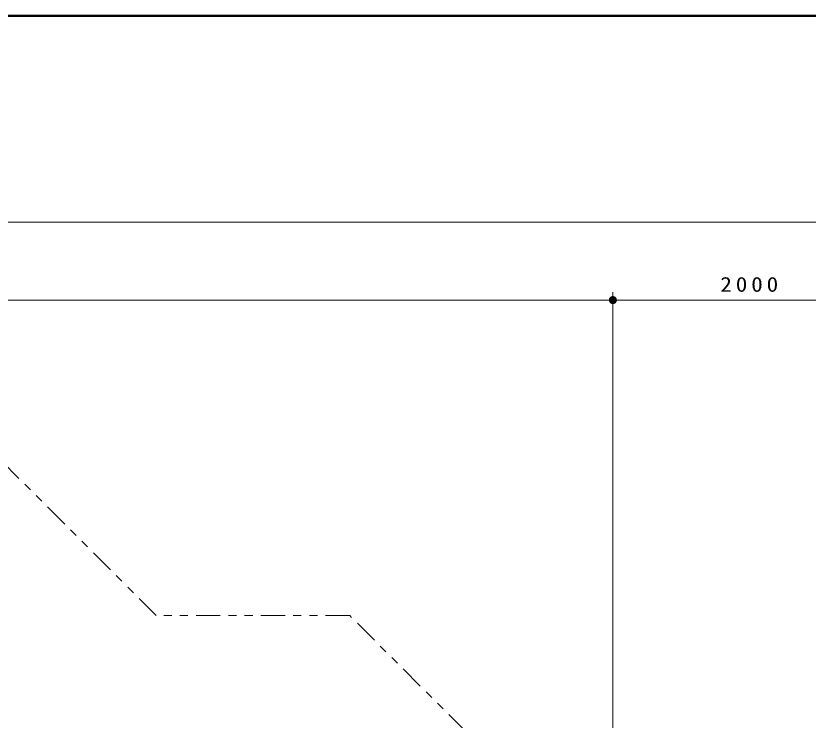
# Model space of a CAD drawing. Units: millimetres on the paper, scale 1:60. Extents: x -385 to 0, y -594 to 267.
# Drawn here: x -238.1 to -140.2, y 179.9 to 267 of the extents above; entities that cross this region are included whole.
import ezdxf

# ---------------------------------------------------------------- set-up
doc = ezdxf.new("R2010")
doc.units = ezdxf.units.MM
doc.linetypes.add('USER3', pattern=[8, 3, -1, 1, -1, 1, -1])
doc.layers.add('LY_1', color=7, linetype='Continuous', lineweight=13)
doc.layers.add('LY_2', color=7, linetype='Continuous', lineweight=13)
doc.styles.add('ＭＳ ゴシック', font='')
doc.styles.get('ＭＳ ゴシック').set_extended_font_data('MS Gothic')

# ---------------------------------------------------------------- blocks, each defined once
blk = doc.blocks.new('filled_dot')
at = {"color": 0, "linetype": 'Continuous', "lineweight": -2, "const_width": 1.25}
blk.add_lwpolyline([(-0.625, 0, 1), (0.625, 0, 1)], format="xyb", close=True, dxfattribs=at)

msp = doc.modelspace()

# ---------------------------------------------------------------- linework, layer by layer
at = {"layer": 'LY_1'}
for p, q in [((-358.936, 241.471), (-130.952, 241.471)), ((-164.285, 144.825), (-164.285, 232.856)), ((-328.936, 231.856), (-164.285, 231.856)), ((-164.285, 231.856), (-130.952, 231.856))]:
    msp.add_line(p, q, dxfattribs=at)
at = {"layer": 'LY_1', "linetype": 'USER3'}
msp.add_lwpolyline([(-252.084, 224.228), (-279.401, 224.228), (-307.724, 195.905), (-315.589, 195.905), (-332.744, 178.75), (-341.067, 178.75), (-358.936, 160.881), (-358.936, 135.611), (-341.067, 117.742), (-334.428, 117.742), (-277.865, 61.179), (-243.079, 61.179), (-225.79, 78.468), (-190.656, 78.468), (-167.999, 101.125), (-148.366, 101.125), (-130.952, 118.539), (-130.952, 161.068), (-148.366, 178.482), (-182.426, 178.482), (-196.792, 192.847), (-220.703, 192.847)], close=True, dxfattribs=at)
at = {"layer": 'LY_2', "lineweight": 50}
msp.add_line((0, 267), (-385, 267), dxfattribs=at)

# ---------------------------------------------------------------- block references
at = {"layer": 'LY_1', "xscale": 0.4, "yscale": 0.4, "rotation": 180}
msp.add_blockref('filled_dot', (-164.285, 231.856), dxfattribs=at)
at = {"layer": 'LY_1', "xscale": 0.4, "yscale": 0.4}
msp.add_blockref('filled_dot', (-164.285, 231.856), dxfattribs=at)

# ---------------------------------------------------------------- texts
at = {"layer": 'LY_1', "insert": (-147.195, 232.856), "char_height": 1.833, "attachment_point": 8, "style": 'ＭＳ ゴシック'}
msp.add_mtext('\\T1.33;\\W1.15;2000', dxfattribs=at)

doc.saveas('drawing.dxf')
